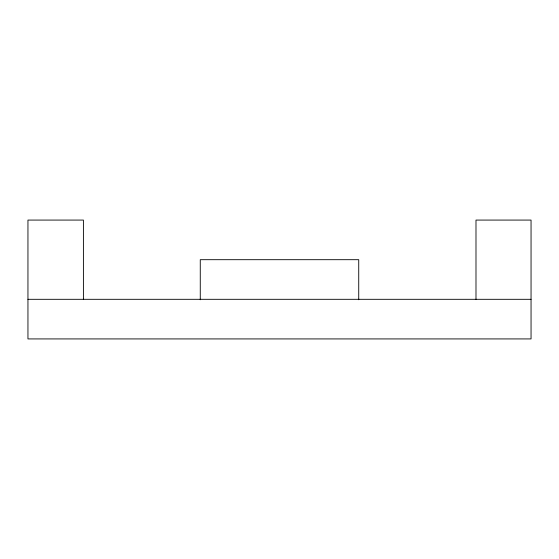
<?xml version="1.0" encoding="UTF-8"?>
<svg xmlns="http://www.w3.org/2000/svg" width="559" height="559" viewBox="0 0 559 559"><rect width="100%" height="100%" fill="white"/><g stroke="black" fill="none" stroke-linecap="round" stroke-linejoin="round"><path stroke-width="0.84" d="M27.95 299.31L531.05 299.31M475.989 299.31L475.989 220.078L531.05 220.078L531.05 338.922L27.95 338.922L27.95 220.078L83.41 220.078L83.41 299.31M358.731 299.743L358.731 259.69L200.269 259.69L200.269 299.743"/></g></svg>
